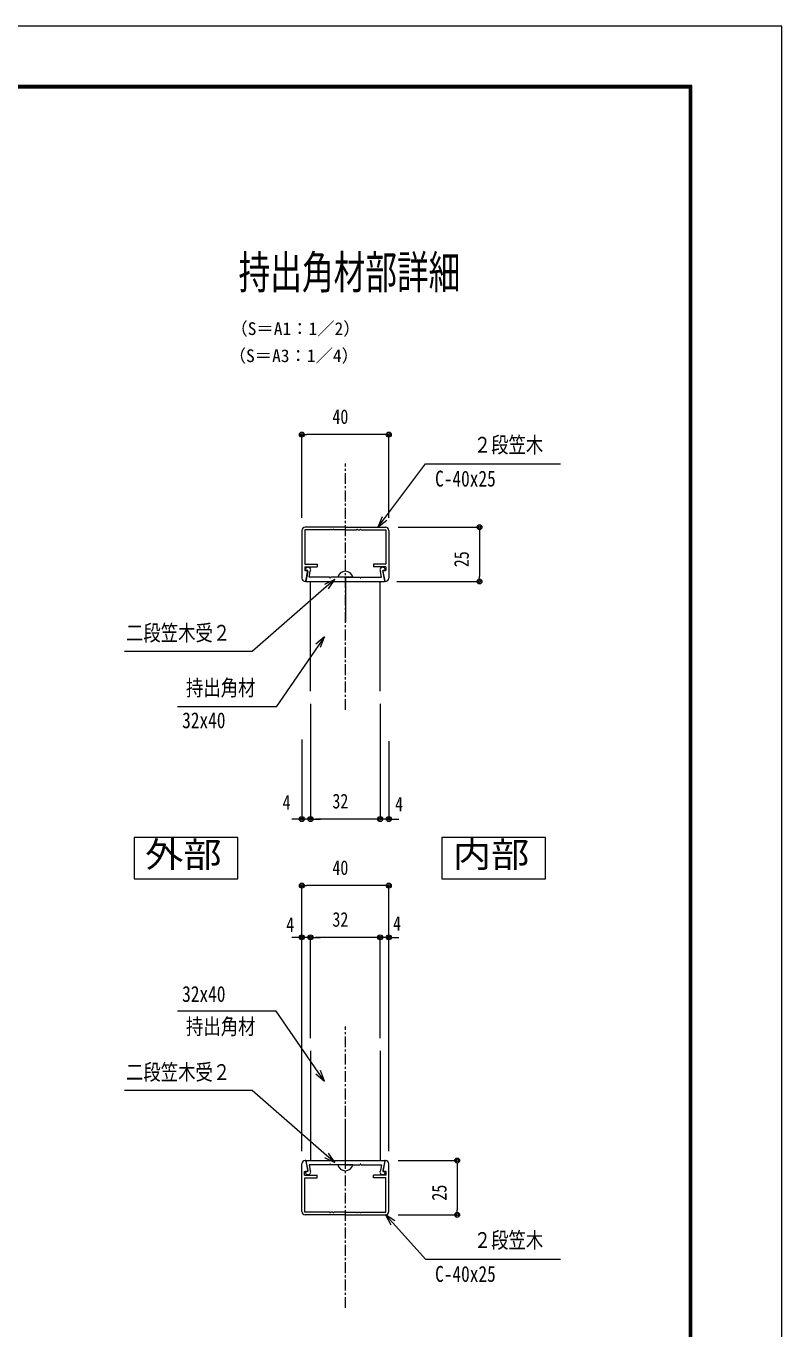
# Model space of a CAD drawing. Units: millimetres, scale not verified, with parts at other scales. Extents: x -3554 to 3554, y -1188 to 1188.
# Drawn here: x 2858 to 3554, y -12 to 1188 of the extents above; entities that cross this region are included whole.
import ezdxf
from ezdxf.enums import TextEntityAlignment as Align

# ---------------------------------------------------------------- set-up
doc = ezdxf.new("R2010")
doc.units = ezdxf.units.MM
doc.header["$LTSCALE"] = 8
doc.linetypes.add('USER1', pattern=[2, 1.25, -0.25, 0.25, -0.25])
for name, color, linetype, lineweight in [('0-0_0', 7, 'Continuous', 18), ('0-1_DEFPOINTS', 5, 'Continuous', 18), ('0-4_WAKU', 7, 'Continuous', 18), ('0-6_2躯体線', 4, 'Continuous', 18), ('0-7_3中心線', 2, 'USER1', 18), ('0-8_41_U_FF71_U_FF99_U_FF90', 6, 'Continuous', 18), ('0-9_1手摺寸法', 3, 'Continuous', 18), ('0-B_P4-12', 7, 'Continuous', 18)]:
    doc.layers.add(name, color=color, linetype=linetype, lineweight=lineweight)
doc.styles.add('ＭＳ ゴシック', font='')
doc.styles.get('ＭＳ ゴシック').set_extended_font_data('MS Gothic')

msp = doc.modelspace()

# ---------------------------------------------------------------- linework, layer by layer
at = {"layer": '0-0_0'}
for p, q in [((3114.54, 811.864), (3116.84, 811.864)), ((3189.94, 811.864), (3187.64, 811.864)), ((3112.24, 723.666), (3112.24, 679.666)), ((3152.24, 726.666), (3115.24, 726.666)), ((3137.902, 724.48), (3137.64, 724.066)), ((3138.578, 724.48), (3138.84, 724.066)), ((3140.64, 724.066), (3138.84, 724.066)), ((3140.902, 724.48), (3140.64, 724.066)), ((3141.578, 724.48), (3141.84, 724.066)), ((3151.64, 724.066), (3141.84, 724.066)), ((3151.902, 724.48), (3151.64, 724.066)), ((3152.24, 726.666), (3189.24, 726.666)), ((3152.578, 724.48), (3152.84, 724.066)), ((3152.84, 724.066), (3162.64, 724.066)), ((3162.902, 724.48), (3162.64, 724.066)), ((3163.578, 724.48), (3163.84, 724.066)), ((3163.84, 724.066), (3165.64, 724.066)), ((3165.902, 724.48), (3165.64, 724.066)), ((3166.578, 724.48), (3166.84, 724.066)), ((3166.84, 724.066), (3189.64, 724.066)), ((3189.64, 724.066), (3189.64, 692.666)), ((3192.24, 723.666), (3192.24, 679.666)), ((3275.691, 724.366), (3275.691, 722.066)), ((3114.84, 692.666), (3126.24, 692.666)), ((3114.84, 690.266), (3126.24, 690.266)), ((3114.84, 690.266), (3114.84, 686.666)), ((3114.84, 686.666), (3117.108, 686.666)), ((3117.697, 685.948), (3115.907, 677.002)), ((3126.24, 692.666), (3126.24, 690.266)), ((3189.64, 692.666), (3178.24, 692.666)), ((3178.24, 692.666), (3178.24, 690.266)), ((3189.64, 690.266), (3178.24, 690.266)), ((3186.784, 685.948), (3188.573, 677.002)), ((3189.64, 686.666), (3187.372, 686.666)), ((3189.64, 690.266), (3189.64, 686.666)), ((3275.691, 678.966), (3275.691, 681.266)), ((3109.94, 457.904), (3107.64, 457.904)), ((3122.54, 457.904), (3124.84, 457.904)), ((3122.54, 457.904), (3124.84, 457.904)), ((3181.94, 457.904), (3179.64, 457.904)), ((3181.94, 457.904), (3179.64, 457.904)), ((3194.54, 457.904), (3196.84, 457.904)), ((3114.54, 396.647), (3116.84, 396.647)), ((3189.94, 396.647), (3187.64, 396.647)), ((3109.94, 348.992), (3107.64, 348.992)), ((3122.54, 348.992), (3124.84, 348.992)), ((3122.54, 348.992), (3124.84, 348.992)), ((3181.94, 348.992), (3179.64, 348.992)), ((3181.94, 348.992), (3179.64, 348.992)), ((3194.54, 348.992), (3196.84, 348.992)), ((3255.174, 141.219), (3255.174, 138.919)), ((3255.174, 95.819), (3255.174, 98.119))]:
    msp.add_line(p, q, dxfattribs=at)
for points in [[(3182.286, 726.666), (3188.297, 734.657), (3226.184, 785.028), (3350.365, 785.028)], [(3186.156, 736.268), (3182.286, 726.666), (3190.439, 733.047)], [(3137.64, 724.066), (3114.84, 724.066), (3114.84, 692.666)], [(3142.455, 678.534), (3134.921, 671.957), (3066.414, 612.152), (2948.942, 612.152)], [(3136.684, 669.939), (3142.455, 678.534), (3133.159, 673.976)], [(3132.981, 625.775), (3127.317, 617.533), (3088.706, 561.351), (2997.68, 561.351)], [(3129.525, 616.016), (3132.981, 625.775), (3125.109, 619.051)], [(3132.981, 216.499), (3127.317, 224.741), (3088.706, 280.923), (2997.68, 280.923)], [(3125.109, 223.223), (3132.981, 216.499), (3129.525, 226.258)], [(3142.455, 141.651), (3134.921, 148.227), (3066.414, 208.033), (2948.942, 208.033)], [(3133.159, 146.209), (3142.455, 141.651), (3136.684, 150.246)], [(3197.945, 87.915), (3189.24, 93.519), (3193.977, 84.313)], [(3189.24, 93.519), (3195.961, 86.114), (3226.184, 52.814), (3350.365, 52.814)]]:
    msp.add_lwpolyline(points, dxfattribs=at)
for centre, radius in [((3112.24, 811.864), 2.3), ((3112.24, 811.864), 1.15), ((3192.24, 811.864), 2.3), ((3192.24, 811.864), 1.15), ((3275.691, 726.666), 2.3), ((3275.691, 726.666), 1.15), ((3275.691, 676.666), 2.3), ((3275.691, 676.666), 1.15), ((3112.24, 457.904), 2.3), ((3112.24, 457.904), 1.15), ((3120.24, 457.904), 2.3), ((3120.24, 457.904), 2.3), ((3120.24, 457.904), 1.15), ((3120.24, 457.904), 1.15), ((3184.24, 457.904), 2.3), ((3184.24, 457.904), 2.3), ((3184.24, 457.904), 1.15), ((3184.24, 457.904), 1.15), ((3192.24, 457.904), 2.3), ((3192.24, 457.904), 1.15), ((3112.24, 396.647), 2.3), ((3112.24, 396.647), 1.15), ((3192.24, 396.647), 2.3), ((3192.24, 396.647), 1.15), ((3112.24, 348.992), 2.3), ((3112.24, 348.992), 1.15), ((3120.24, 348.992), 2.3), ((3120.24, 348.992), 2.3), ((3120.24, 348.992), 1.15), ((3120.24, 348.992), 1.15), ((3184.24, 348.992), 2.3), ((3184.24, 348.992), 2.3), ((3184.24, 348.992), 1.15), ((3184.24, 348.992), 1.15), ((3192.24, 348.992), 2.3), ((3192.24, 348.992), 1.15), ((3255.174, 143.519), 2.3), ((3255.174, 143.519), 1.15), ((3255.174, 93.519), 2.3), ((3255.174, 93.519), 1.15)]:
    msp.add_circle(centre, radius, dxfattribs=at)
for centre, radius, start, end in [((3115.24, 723.666), 3, 90, 180), ((3138.24, 724.266), 0.4, 32.33353, 147.66647), ((3141.24, 724.266), 0.4, 32.33353, 147.66647), ((3152.24, 724.266), 0.4, 90, 147.66647), ((3152.24, 724.266), 0.4, 32.33353, 90), ((3163.24, 724.266), 0.4, 32.33353, 147.66647), ((3166.24, 724.266), 0.4, 32.33353, 147.66647), ((3189.24, 723.666), 3, 0, 90), ((3117.108, 686.066), 0.6, 348.69007, 90), ((3187.372, 686.066), 0.6, 90, 191.30993), ((3115.24, 679.666), 3, 180, 276.07138), ((3115.515, 677.08), 0.4, 276.07138, 348.69007), ((3188.965, 677.08), 0.4, 191.30993, 263.92862), ((3189.24, 679.666), 3, 263.92862, 0)]:
    msp.add_arc(centre, radius, start, end, dxfattribs=at)
at = {"layer": '0-1_DEFPOINTS'}
for p, q in [((3554.142, 1188), (190.142, 1188)), ((3554.142, -1188), (3554.142, 1188))]:
    msp.add_line(p, q, dxfattribs=at)
at = {"layer": '0-4_WAKU'}
for p, q in [((3471.342, 1133.2), (268.942, 1133.2)), ((3470.742, 1132.6), (269.542, 1132.6)), ((3470.142, 1132), (270.142, 1132)), ((3469.542, 1131.4), (270.742, 1131.4)), ((3468.942, 1130.8), (271.342, 1130.8)), ((3468.942, -1126.8), (3468.942, 1130.8)), ((3469.542, -1127.4), (3469.542, 1131.4)), ((3470.142, -1128), (3470.142, 1132)), ((3470.742, -1128.6), (3470.742, 1132.6)), ((3471.342, -1129.2), (3471.342, 1133.2))]:
    msp.add_line(p, q, dxfattribs=at)
at = {"layer": '0-6_2躯体線'}
for p, q in [((3159.04, 680.666), (3145.44, 680.666)), ((3152.24, 680.666), (3152.24, 639.577)), ((3152.24, 139.519), (3152.24, 180.607)), ((3159.04, 139.519), (3145.44, 139.519))]:
    msp.add_line(p, q, dxfattribs=at)
for centre, start, end in [((3152.24, 679.087), 13.06705, 166.93295), ((3152.24, 141.097), 193.06705, 346.93295)]:
    msp.add_arc(centre, 6.981, start, end, dxfattribs=at)
at = {"layer": '0-7_3中心線'}
for p, q in [((3152.24, 558.422), (3152.24, 785.154)), ((3152.24, 7.85), (3152.24, 266.853))]:
    msp.add_line(p, q, dxfattribs=at)
at = {"layer": '0-8_41_U_FF71_U_FF99_U_FF90'}
for p, q in [((3115.34, 687.166), (3115.34, 686.666)), ((3117.84, 686.666), (3115.34, 686.666)), ((3115.947, 677.144), (3117.84, 686.666)), ((3118.951, 680.666), (3119.99, 685.89)), ((3185.529, 680.666), (3184.49, 685.89)), ((3186.64, 686.666), (3189.14, 686.666)), ((3188.534, 677.144), (3186.64, 686.666)), ((3189.14, 687.166), (3189.14, 686.666)), ((3116.339, 676.666), (3188.141, 676.666)), ((3137.64, 680.666), (3118.951, 680.666)), ((3120.24, 575.632), (3120.24, 676.666)), ((3137.902, 680.252), (3137.64, 680.666)), ((3138.578, 680.252), (3138.84, 680.666)), ((3151.64, 680.666), (3138.84, 680.666)), ((3151.902, 680.252), (3151.64, 680.666)), ((3152.578, 680.252), (3152.84, 680.666)), ((3152.84, 680.666), (3165.64, 680.666)), ((3165.902, 680.252), (3165.64, 680.666)), ((3166.578, 680.252), (3166.84, 680.666)), ((3166.84, 680.666), (3185.529, 680.666)), ((3184.24, 575.632), (3184.24, 676.666)), ((3120.24, 244.553), (3120.24, 143.519)), ((3184.24, 244.553), (3184.24, 143.519)), ((3112.24, 96.519), (3112.24, 140.519)), ((3114.64, 129.919), (3114.64, 133.519)), ((3114.64, 133.519), (3117.108, 133.519)), ((3115.24, 143.519), (3115.512, 143.519)), ((3117.84, 133.519), (3115.34, 133.519)), ((3115.34, 133.019), (3115.34, 133.519)), ((3115.904, 143.197), (3117.697, 134.237)), ((3115.947, 143.041), (3117.84, 133.519)), ((3116.339, 143.519), (3188.141, 143.519)), ((3137.64, 139.519), (3118.951, 139.519)), ((3118.951, 139.519), (3119.99, 134.295)), ((3137.902, 139.933), (3137.64, 139.519)), ((3138.578, 139.933), (3138.84, 139.519)), ((3151.64, 139.519), (3138.84, 139.519)), ((3151.902, 139.933), (3151.64, 139.519)), ((3152.578, 139.933), (3152.84, 139.519)), ((3152.84, 139.519), (3165.64, 139.519)), ((3165.902, 139.933), (3165.64, 139.519)), ((3166.578, 139.933), (3166.84, 139.519)), ((3166.84, 139.519), (3185.529, 139.519)), ((3185.529, 139.519), (3184.49, 134.295)), ((3188.534, 143.041), (3186.64, 133.519)), ((3186.64, 133.519), (3189.14, 133.519)), ((3188.576, 143.197), (3186.784, 134.237)), ((3189.84, 133.519), (3187.372, 133.519)), ((3189.24, 143.519), (3188.968, 143.519)), ((3189.14, 133.019), (3189.14, 133.519)), ((3189.84, 129.919), (3189.84, 133.519)), ((3192.24, 96.519), (3192.24, 140.519)), ((3114.64, 129.919), (3126.24, 129.919)), ((3114.84, 96.119), (3114.84, 127.519)), ((3114.84, 127.519), (3126.24, 127.519)), ((3126.24, 127.519), (3126.24, 129.919)), ((3178.24, 127.519), (3178.24, 129.919)), ((3189.84, 129.919), (3178.24, 129.919)), ((3189.64, 127.519), (3178.24, 127.519)), ((3189.64, 96.119), (3189.64, 127.519)), ((3137.64, 96.119), (3114.84, 96.119)), ((3137.902, 95.705), (3137.64, 96.119)), ((3138.578, 95.705), (3138.84, 96.119)), ((3140.64, 96.119), (3138.84, 96.119)), ((3140.902, 95.705), (3140.64, 96.119)), ((3141.578, 95.705), (3141.84, 96.119)), ((3151.64, 96.119), (3141.84, 96.119)), ((3151.902, 95.705), (3151.64, 96.119)), ((3152.578, 95.705), (3152.84, 96.119)), ((3152.84, 96.119), (3162.64, 96.119)), ((3162.902, 95.705), (3162.64, 96.119)), ((3163.578, 95.705), (3163.84, 96.119)), ((3163.84, 96.119), (3165.64, 96.119)), ((3165.902, 95.705), (3165.64, 96.119)), ((3166.578, 95.705), (3166.84, 96.119)), ((3166.84, 96.119), (3189.64, 96.119)), ((3152.24, 93.519), (3115.24, 93.519)), ((3152.24, 93.519), (3189.24, 93.519))]:
    msp.add_line(p, q, dxfattribs=at)
for centre, radius, start, end in [((3117.84, 687.166), 2.5, 329.316, 180), ((3186.64, 687.166), 2.5, 0, 210.684), ((3116.339, 677.066), 0.4, 168.75307, 270), ((3138.24, 680.466), 0.4, 212.33353, 270), ((3138.24, 680.466), 0.4, 270, 327.66647), ((3152.24, 680.466), 0.4, 212.33353, 270), ((3152.24, 680.466), 0.4, 270, 327.66647), ((3166.24, 680.466), 0.4, 212.33353, 270), ((3166.24, 680.466), 0.4, 270, 327.66647), ((3188.141, 677.066), 0.4, 270, 11.24693), ((3115.24, 140.519), 3, 90, 180), ((3117.84, 133.019), 2.5, 180, 30.684), ((3115.512, 143.119), 0.4, 11.30993, 90), ((3116.339, 143.119), 0.4, 90, 191.24693), ((3117.108, 134.119), 0.6, 270, 11.30993), ((3138.24, 139.719), 0.4, 90, 147.66647), ((3138.24, 139.719), 0.4, 32.33353, 90), ((3152.24, 139.719), 0.4, 90, 147.66647), ((3152.24, 139.719), 0.4, 32.33353, 90), ((3166.24, 139.719), 0.4, 90, 147.66647), ((3166.24, 139.719), 0.4, 32.33353, 90), ((3186.64, 133.019), 2.5, 149.316, 0), ((3187.372, 134.119), 0.6, 168.69007, 270), ((3188.141, 143.119), 0.4, 348.75307, 90), ((3188.968, 143.119), 0.4, 90, 168.69007), ((3189.24, 140.519), 3, 0, 90), ((3115.24, 96.519), 3, 180, 270), ((3189.24, 96.519), 3, 270, 0), ((3138.24, 95.919), 0.4, 212.33353, 327.66647), ((3141.24, 95.919), 0.4, 212.33353, 327.66647), ((3152.24, 95.919), 0.4, 212.33353, 270), ((3152.24, 95.919), 0.4, 270, 327.66647), ((3163.24, 95.919), 0.4, 212.33353, 327.66647), ((3166.24, 95.919), 0.4, 212.33353, 327.66647)]:
    msp.add_arc(centre, radius, start, end, dxfattribs=at)
at = {"layer": '0-9_1手摺寸法'}
for p, q in [((3112.24, 735.166), (3112.24, 811.864)), ((3187.64, 811.864), (3116.84, 811.864)), ((3192.24, 735.166), (3192.24, 811.864)), ((3200.74, 726.666), (3275.691, 726.666)), ((3275.691, 722.066), (3275.691, 681.266)), ((3199.634, 676.666), (3275.691, 676.666)), ((3120.24, 564.132), (3120.24, 457.904)), ((3120.24, 564.132), (3120.24, 457.904)), ((3184.24, 564.132), (3184.24, 457.904)), ((3184.24, 564.132), (3184.24, 457.904)), ((3112.24, 531.21), (3112.24, 457.904)), ((3192.24, 529.663), (3192.24, 457.904)), ((3107.64, 457.904), (3103.04, 457.904)), ((3120.24, 457.904), (3112.24, 457.904)), ((3179.64, 457.904), (3124.84, 457.904)), ((3124.84, 457.904), (3129.44, 457.904)), ((3179.64, 457.904), (3175.04, 457.904)), ((3192.24, 457.904), (3184.24, 457.904)), ((3196.84, 457.904), (3201.44, 457.904)), ((3112.24, 152.019), (3112.24, 396.647)), ((3187.64, 396.647), (3116.84, 396.647)), ((3192.24, 152.019), (3192.24, 396.647)), ((3107.64, 348.992), (3103.04, 348.992)), ((3112.24, 152.019), (3112.24, 348.992)), ((3120.24, 348.992), (3112.24, 348.992)), ((3120.24, 256.053), (3120.24, 348.992)), ((3120.24, 256.053), (3120.24, 348.992)), ((3179.64, 348.992), (3124.84, 348.992)), ((3124.84, 348.992), (3129.44, 348.992)), ((3179.64, 348.992), (3175.04, 348.992)), ((3184.24, 256.053), (3184.24, 348.992)), ((3192.24, 348.992), (3184.24, 348.992)), ((3184.24, 256.053), (3184.24, 348.992)), ((3192.24, 152.019), (3192.24, 348.992)), ((3196.84, 348.992), (3201.44, 348.992)), ((3200.74, 143.519), (3255.174, 143.519)), ((3255.174, 138.919), (3255.174, 98.119)), ((3200.74, 93.519), (3255.174, 93.519))]:
    msp.add_line(p, q, dxfattribs=at)
at = {"layer": '0-B_P4-12'}
for p, q in [((2957.903, 440.87), (2957.903, 402.859)), ((3241.123, 440.87), (3241.123, 402.859))]:
    msp.add_line(p, q, dxfattribs=at)
for points in [[(2957.903, 402.859), (3053.229, 402.859), (3053.229, 440.87), (2957.903, 440.87)], [(3241.123, 402.859), (3336.449, 402.859), (3336.449, 440.87), (3241.123, 440.87)]]:
    msp.add_lwpolyline(points, dxfattribs=at)

# ---------------------------------------------------------------- texts
at = {"layer": '0-0_0', "style": 'ＭＳ ゴシック'}
for s, height, width, p in [('持出角材部詳細', 30.55, 0.7, (3053.938, 936.924)), ('２段笠木 ', 14.66, 0.8, (3270.462, 790.73)), ('C-40x25', 14.66, 0.8, (3234.85, 759.61)), ('二段笠木受２', 14.66, 0.8, (2950.337, 617.612)), ('持出角材', 14.66, 0.8, (3005.522, 567.054)), ('32x40', 14.66, 0.8, (3002.019, 537.121)), ('32x40', 14.66, 0.8, (3002.019, 285.153)), ('持出角材', 14.66, 0.8, (3005.522, 255.22)), ('二段笠木受２', 14.66, 0.8, (2950.337, 213.203)), ('２段笠木 ', 14.66, 0.8, (3270.462, 58.517)), ('C-40x25', 14.66, 0.8, (3234.85, 27.397))]:
    msp.add_text(s, height=height, dxfattribs=dict(at, width=width)).set_placement(p, align=Align.BOTTOM_LEFT)
for s, p in [('（S＝A1：1／2）', (3046.407, 900.014)), ('（S＝A3：1／4）', (3044.883, 875.107))]:
    msp.add_text(s, height=11.73, dxfattribs=at).set_placement(p, align=Align.BOTTOM_LEFT)
at = {"layer": '0-9_1手摺寸法', "color": 7, "style": 'ＭＳ ゴシック', "width": 0.8}
for s, p in [('40', (3140.324, 817.614)), ('32', (3140.324, 463.654)), ('4', (3094.439, 462.505)), ('4', (3198.017, 460.876)), ('40', (3140.324, 402.397)), ('32', (3140.324, 354.742)), ('4', (3097.783, 349.995)), ('4', (3196.183, 350.951))]:
    msp.add_text(s, height=13.49, dxfattribs=at).set_placement(p, align=Align.BOTTOM_LEFT)
for p in [(3269.941, 689.749), (3249.424, 106.603)]:
    msp.add_text('25', height=13.49, rotation=90, dxfattribs=at).set_placement(p, align=Align.BOTTOM_LEFT)
at = {"layer": '0-B_P4-12', "style": 'ＭＳ ゴシック', "width": 1.1}
for s, p in [('外部', (2967.963, 406.492)), ('内部', (3251.182, 406.492))]:
    msp.add_text(s, height=23.46, dxfattribs=at).set_placement(p, align=Align.BOTTOM_LEFT)

doc.saveas('drawing.dxf')
